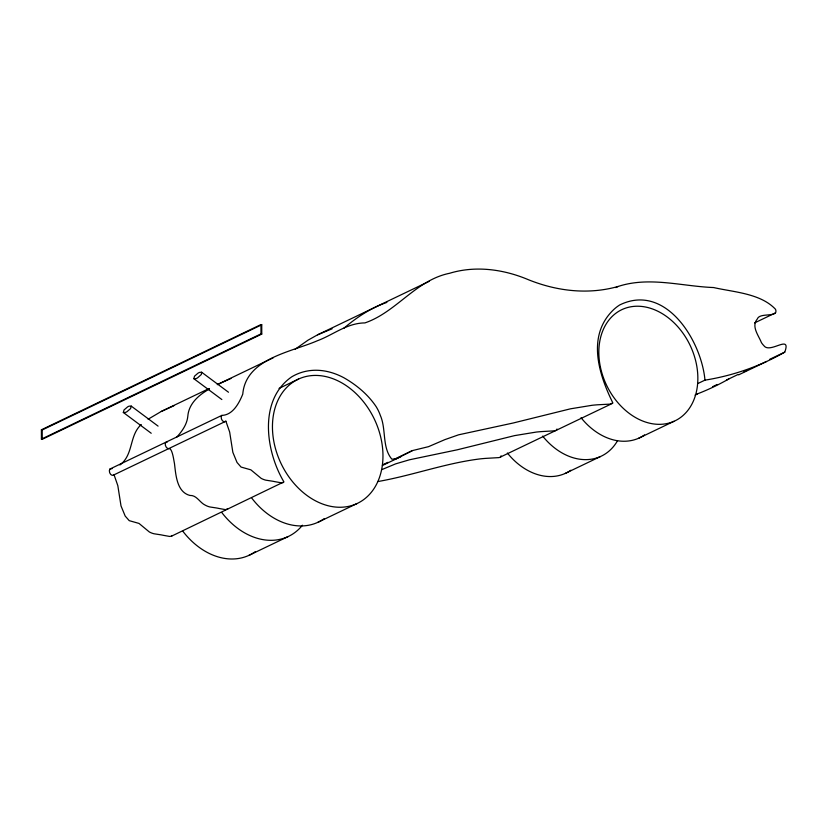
<?xml version="1.0" encoding="UTF-8"?>
<svg xmlns="http://www.w3.org/2000/svg" width="828" height="828" viewBox="0 0 828 828"><rect width="100%" height="100%" fill="white"/><g stroke="black" fill="none" stroke-linecap="round" stroke-linejoin="round"><path stroke-width="1.24" d="M501.075 455.804L500.733 456.911L499.046 457.605L485.539 458.391A260.996 196.039 64.4 0 0 480.323 458.867C445.412 463.121 412.209 475.582 377.64 481.585M556.985 429.007L556.654 430.115L554.967 430.808L541.46 431.595A260.996 196.039 64.4 0 0 536.233 432.071L514.581 435.621L457.325 449.79L409.643 459.747L395.722 463.835L381.677 469.683M697.973 383.478L704.959 380.135C701.502 340.712 665.546 282.462 619.686 304.963A69.552 52.236 64.4 0 0 612.585 310.686C586.721 336.665 598.965 374.742 612.844 402.915L610.122 404.116L597.381 404.799A260.996 196.039 64.4 0 0 592.155 405.275L570.502 408.815L513.236 422.994L458.557 434.824L444.822 439.647L428.552 446.654L412.375 450.608L395.95 458.96L391.841 459.167C381.884 447.43 386.407 429.266 380.352 415.459A33.679 25.295 64.4 0 0 376.16 406.672C368.087 394.583 356.557 384.989 344.003 377.816A77.791 58.426 64.4 0 0 307.25 371.027A80.564 60.516 64.4 0 0 291.539 376.957C258.346 400.162 265.695 451.446 283.921 481.886L171.675 536.099L169.657 536.451L163.116 535.271A66.509 49.959 64.4 0 0 159.1 534.557L154.039 533.77A22.563 16.953 64.4 0 1 149.288 531.928L139.021 523.431L129.23 520.657L125.194 516.072L121.012 505.929L117.824 485.653L114.057 474.806L225.889 421.214L229.666 432.05L232.854 452.336L237.036 462.479L241.062 467.064L250.863 469.838L261.12 478.325A22.563 16.953 64.4 0 0 265.881 480.178L270.932 480.954A66.509 49.959 64.4 0 1 274.958 481.679L281.489 482.848L283.518 482.496M171.675 536.099L172.089 535.478M228.011 508.682L225.578 509.655L219.037 508.475A66.509 49.959 64.4 0 0 215.011 507.75L209.96 506.974A22.563 16.953 64.4 0 1 205.209 505.132C199.672 502.544 196.774 495.092 189.933 495.444C176.819 492.091 175.846 474.993 174.48 463.597C173.787 460.575 172.307 447.275 168.612 448.641C165.6 448.776 163.364 441.738 167.484 441.831M176.695 437.205C182.098 431.243 187.066 424.371 187.832 416.111C188.794 403.515 199.124 394.677 209.484 388.974M119.936 464.963C133.712 454.841 129.044 435.28 141.298 424.526M769.616 359.373L784.768 352.117C791.599 333.467 769.843 354.343 763.809 345.576A12.637 9.491 64.4 0 1 761.387 342.523C758.51 335.278 751.027 326.335 757.33 318.946C759.845 311.98 779.055 318.242 775.525 309.299C760.601 293.35 733.784 292.17 713.612 287.544C681.889 286.353 649.338 276.2 618.123 286.467A205.313 154.215 64.4 0 1 528.564 279.781C503.817 269.297 475.717 265.343 449.635 273.271C415.915 280.071 396.384 312.156 364.941 322.91C346.901 323.044 333.373 334.833 317.3 340.774C291.083 352.2 245.833 358.441 242.77 394.097C239.137 403.112 232.844 415.107 221.842 415.397L110 469C107.961 471.122 110.973 477.352 114.057 474.806M221.842 415.397C219.803 417.519 222.804 423.76 225.889 421.214M343.806 328.302C356.609 317.414 370.882 307.902 386.862 302.406M295.223 349.178L308.047 340.153L317.579 334.822L429.421 281.23M148.119 419.227L161.336 411.423L209.101 388.539M41.4 429.784L260.965 324.566L261.741 324.762L261.762 334.098L42.207 439.316L41.421 439.109L41.4 429.784L42.187 429.98L261.741 324.762M41.421 439.109L260.986 333.891L261.762 334.098M273.168 357.831L217.257 384.627L230.95 378.468M279.057 388.394L298.546 379.048M615.784 287.585L618.123 286.467M383.25 464.56L387.908 462.324M393.735 459.54L412.375 450.608M382.37 465.522L401.011 456.59M248.907 555.371L287.885 536.689M317.89 522.313L356.868 503.631A68.786 51.667 64.4 0 0 353.784 391.509A68.786 51.667 64.4 0 0 272.474 428.883A68.786 51.667 64.4 0 0 356.868 503.631M754.587 322.91L775.557 312.86M500.733 456.911L612.575 403.319M695.065 395.101L697.393 393.983M712.535 386.728L717.193 384.492M726.518 380.031L738.162 374.442M743.989 371.658L746.318 370.54M738.586 374.887L766.552 361.484M565.131 473.471L600.414 456.559M638.792 438.178L674.085 421.266A61.634 46.296 64.4 0 0 672.108 320.985A61.634 46.296 64.4 0 0 598.841 353.577A61.634 46.296 64.4 0 0 674.085 421.266M161.336 411.423L173.88 405.751M317.579 334.822L332.09 328.809M110 469L112.173 468.607M228.487 392.234L201.639 372.227L199.683 372.362A12.617 4.771 -53.3 0 0 198.037 373.149L194.528 376.171L193.835 378.675L221.852 399.541M193.969 378.769L195.925 378.644A12.617 4.771 -53.3 0 0 197.571 377.847L201.328 374.494L201.639 372.227M158.076 426.109L131.228 406.103L129.209 406.134A12.617 4.771 -53.3 0 0 127.574 406.91L124.014 409.964L123.341 412.489L151.224 433.261M123.341 412.489L125.359 412.458A12.617 4.771 -53.3 0 0 126.984 411.682L130.555 408.628L131.228 406.103M260.965 324.566L260.986 333.891M42.187 429.98L42.207 439.316M728.857 378.934A414.041 310.986 64.4 0 1 696.462 394.252M570.885 470.232A61.634 46.296 64.4 0 1 507.378 453.019M617.543 440.693A61.634 46.296 64.4 0 1 542.671 436.108M324.276 518.607A68.786 51.667 64.4 0 1 251.898 498.27M255.293 551.665A68.786 51.667 64.4 0 1 182.916 531.328M302.448 525.221A68.786 51.667 64.4 0 1 221.894 512.656M784.778 352.138A414.041 310.986 64.4 0 1 704.97 380.155M644.557 434.928A61.634 46.296 64.4 0 1 581.049 417.716"/></g></svg>
